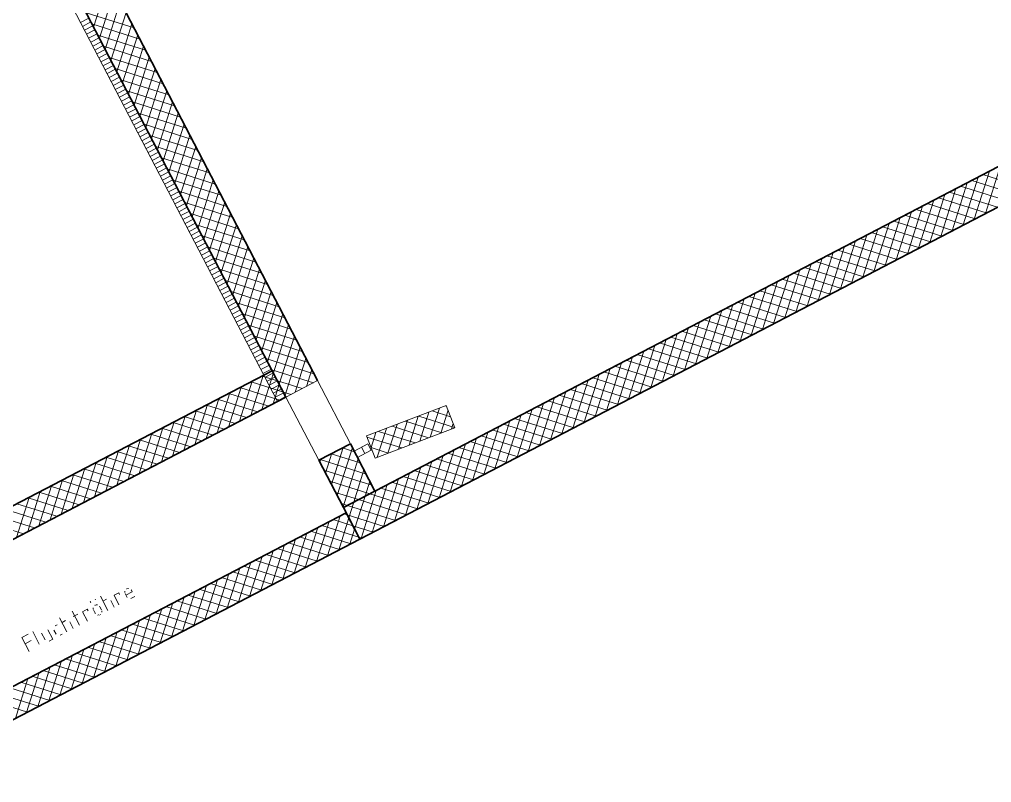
# Model space of a CAD drawing. Header units: metres. Extents: x 2740299.3 to 2740354.3, y 1267793.1 to 1267844.4.
# Drawn here: x 2740304.47 to 2740312.68, y 1267826.32 to 1267832.76 of the extents above; entities that cross this region are included whole.
import ezdxf

# ---------------------------------------------------------------- set-up
doc = ezdxf.new("R2010")
doc.units = ezdxf.units.M
doc.layers.add('grundriss', color=7, linetype='Continuous', true_color=0x000000)

msp = doc.modelspace()

# ---------------------------------------------------------------- linework, layer by layer
at = {"layer": 'grundriss', "color": 7, "linetype": 'Continuous', "lineweight": 18}
for p, q in [((2740304.5691, 1267833.5396), (2740306.653, 1267829.5346)), ((2740306.653, 1267829.5346), (2740306.724, 1267829.5715))]:
    msp.add_line(p, q, dxfattribs=at)
at = {"layer": 'grundriss', "color": 7, "linetype": 'Continuous', "lineweight": 35}
for p, q in [((2740306.9901, 1267829.71), (2740305.0447, 1267833.4488)), ((2740304.7785, 1267833.3104), (2740306.724, 1267829.5715)), ((2740315.1037, 1267832.7484), (2740307.2087, 1267828.64)), ((2740307.3472, 1267828.3739), (2740315.5083, 1267832.6208)), ((2740306.6086, 1267829.7933), (2740302.324, 1267827.5637)), ((2740306.6086, 1267829.7933), (2740306.724, 1267829.5715)), ((2740302.6612, 1267827.4573), (2740306.724, 1267829.5715)), ((2740307.001, 1267829.0392), (2740307.2671, 1267829.1777)), ((2740307.4748, 1267828.7785), (2740307.2671, 1267829.1777)), ((2740307.001, 1267829.0392), (2740307.2087, 1267828.64)), ((2740307.2087, 1267828.64), (2740307.4748, 1267828.7785)), ((2740307.2318, 1267828.5957), (2740299.4788, 1267824.561)), ((2740307.3472, 1267828.3739), (2740307.2087, 1267828.64)), ((2740307.2318, 1267828.5957), (2740307.3472, 1267828.3739)), ((2740299.8159, 1267824.4546), (2740307.3472, 1267828.3739))]:
    msp.add_line(p, q, dxfattribs=at)
at = {"layer": 'grundriss', "color": 18, "linetype": 'Continuous', "lineweight": 0, "true_color": 0x000000}
for p, q in [((2740305.1002, 1267832.6921), (2740305.2279, 1267833.0967)), ((2740305.1492, 1267832.598), (2740305.2768, 1267833.0026)), ((2740305.1981, 1267832.5039), (2740305.3258, 1267832.9086)), ((2740304.9893, 1267832.732), (2740305.0603, 1267832.7689)), ((2740305.0372, 1267832.8132), (2740305.4418, 1267832.6856)), ((2740305.2471, 1267832.4098), (2740305.3747, 1267832.8145)), ((2740305.0066, 1267832.6987), (2740305.0776, 1267832.7356)), ((2740305.0239, 1267832.6654), (2740305.0949, 1267832.7024)), ((2740305.0412, 1267832.6322), (2740305.1122, 1267832.6691)), ((2740305.0862, 1267832.7191), (2740305.4908, 1267832.5915)), ((2740305.2961, 1267832.3157), (2740305.4237, 1267832.7204)), ((2740305.0586, 1267832.5989), (2740305.1295, 1267832.6358)), ((2740305.0759, 1267832.5656), (2740305.1468, 1267832.6026)), ((2740305.1351, 1267832.625), (2740305.5397, 1267832.4974)), ((2740305.345, 1267832.2216), (2740305.4727, 1267832.6263)), ((2740305.0932, 1267832.5324), (2740305.1641, 1267832.5693)), ((2740305.1105, 1267832.4991), (2740305.1814, 1267832.536)), ((2740305.1278, 1267832.4658), (2740305.1988, 1267832.5028)), ((2740305.1841, 1267832.5309), (2740305.5887, 1267832.4033)), ((2740305.394, 1267832.1276), (2740305.5216, 1267832.5322)), ((2740305.1451, 1267832.4326), (2740305.2161, 1267832.4695)), ((2740305.1624, 1267832.3993), (2740305.2334, 1267832.4362)), ((2740305.233, 1267832.4368), (2740305.6376, 1267832.3092)), ((2740305.4429, 1267832.0335), (2740305.5706, 1267832.4381)), ((2740305.1797, 1267832.366), (2740305.2507, 1267832.403)), ((2740305.197, 1267832.3328), (2740305.268, 1267832.3697)), ((2740305.282, 1267832.3428), (2740305.6866, 1267832.2151)), ((2740305.4919, 1267831.9394), (2740305.6196, 1267832.344)), ((2740305.2143, 1267832.2995), (2740305.2853, 1267832.3364)), ((2740305.2316, 1267832.2662), (2740305.3026, 1267832.3032)), ((2740305.249, 1267832.233), (2740305.3199, 1267832.2699)), ((2740305.2663, 1267832.1997), (2740305.3372, 1267832.2366)), ((2740305.2836, 1267832.1664), (2740305.3545, 1267832.2034)), ((2740305.331, 1267832.2487), (2740305.7356, 1267832.121)), ((2740305.5409, 1267831.8453), (2740305.6685, 1267832.2499)), ((2740305.3009, 1267832.1332), (2740305.3719, 1267832.1701)), ((2740305.3182, 1267832.0999), (2740305.3892, 1267832.1368)), ((2740305.3355, 1267832.0666), (2740305.4065, 1267832.1036)), ((2740305.3799, 1267832.1546), (2740305.7845, 1267832.027)), ((2740305.5898, 1267831.7512), (2740305.7175, 1267832.1558)), ((2740305.3528, 1267832.0334), (2740305.4238, 1267832.0703)), ((2740305.3701, 1267832.0001), (2740305.4411, 1267832.037)), ((2740305.4289, 1267832.0605), (2740305.8335, 1267831.9329)), ((2740305.6388, 1267831.6571), (2740305.7664, 1267832.0617)), ((2740305.3874, 1267831.9668), (2740305.4584, 1267832.0038)), ((2740305.4047, 1267831.9336), (2740305.4757, 1267831.9705)), ((2740305.4221, 1267831.9003), (2740305.493, 1267831.9372)), ((2740305.4778, 1267831.9664), (2740305.8824, 1267831.8388)), ((2740305.6877, 1267831.563), (2740305.8154, 1267831.9676)), ((2740305.4394, 1267831.867), (2740305.5103, 1267831.904)), ((2740305.4567, 1267831.8338), (2740305.5276, 1267831.8707)), ((2740305.5268, 1267831.8723), (2740305.9314, 1267831.7447)), ((2740305.7367, 1267831.4689), (2740305.8644, 1267831.8735)), ((2740305.474, 1267831.8005), (2740305.5449, 1267831.8374)), ((2740305.4913, 1267831.7672), (2740305.5623, 1267831.8042)), ((2740305.5086, 1267831.734), (2740305.5796, 1267831.7709)), ((2740305.5758, 1267831.7782), (2740305.9803, 1267831.6506)), ((2740305.7857, 1267831.3748), (2740305.9133, 1267831.7794)), ((2740305.5259, 1267831.7007), (2740305.5969, 1267831.7376)), ((2740305.5432, 1267831.6674), (2740305.6142, 1267831.7044)), ((2740305.6247, 1267831.6841), (2740306.0293, 1267831.5565)), ((2740305.8346, 1267831.2807), (2740305.9623, 1267831.6853)), ((2740305.5605, 1267831.6342), (2740305.6315, 1267831.6711)), ((2740305.5778, 1267831.6009), (2740305.6488, 1267831.6378)), ((2740305.5951, 1267831.5676), (2740305.6661, 1267831.6046)), ((2740305.6125, 1267831.5344), (2740305.6834, 1267831.5713)), ((2740305.6298, 1267831.5011), (2740305.7007, 1267831.538)), ((2740305.6737, 1267831.5901), (2740306.0783, 1267831.4624)), ((2740305.8836, 1267831.1866), (2740306.0112, 1267831.5912)), ((2740312.6262, 1267831.121), (2740312.7539, 1267831.5256)), ((2740305.6471, 1267831.4678), (2740305.718, 1267831.5048)), ((2740305.6644, 1267831.4346), (2740305.7354, 1267831.4715)), ((2740305.6817, 1267831.4013), (2740305.7527, 1267831.4382)), ((2740305.7226, 1267831.496), (2740306.1272, 1267831.3683)), ((2740305.9326, 1267831.0925), (2740306.0602, 1267831.4971)), ((2740312.5321, 1267831.0721), (2740312.6598, 1267831.4767)), ((2740312.6051, 1267831.4482), (2740313.0097, 1267831.3206)), ((2740305.699, 1267831.368), (2740305.77, 1267831.405)), ((2740305.7163, 1267831.3348), (2740305.7873, 1267831.3717)), ((2740305.7716, 1267831.4019), (2740306.1762, 1267831.2743)), ((2740305.9815, 1267830.9984), (2740306.1092, 1267831.4031)), ((2740312.344, 1267830.9741), (2740312.4716, 1267831.3787)), ((2740312.438, 1267831.0231), (2740312.5657, 1267831.4277)), ((2740312.511, 1267831.3992), (2740312.9156, 1267831.2716)), ((2740305.7336, 1267831.3015), (2740305.8046, 1267831.3384)), ((2740305.7509, 1267831.2683), (2740305.8219, 1267831.3052)), ((2740305.7682, 1267831.235), (2740305.8392, 1267831.2719)), ((2740305.8205, 1267831.3078), (2740306.2251, 1267831.1802)), ((2740306.0305, 1267830.9043), (2740306.1581, 1267831.309)), ((2740312.1558, 1267830.8762), (2740312.2834, 1267831.2808)), ((2740312.2499, 1267830.9252), (2740312.3775, 1267831.3298)), ((2740312.3228, 1267831.3013), (2740312.7274, 1267831.1737)), ((2740312.4169, 1267831.3503), (2740312.8215, 1267831.2226)), ((2740305.7856, 1267831.2017), (2740305.8565, 1267831.2386)), ((2740305.8029, 1267831.1685), (2740305.8738, 1267831.2054)), ((2740305.8695, 1267831.2137), (2740306.2741, 1267831.0861)), ((2740306.0794, 1267830.8102), (2740306.2071, 1267831.2149)), ((2740312.0617, 1267830.8272), (2740312.1893, 1267831.2319)), ((2740312.1346, 1267831.2034), (2740312.5392, 1267831.0757)), ((2740312.2287, 1267831.2523), (2740312.6333, 1267831.1247)), ((2740305.8202, 1267831.1352), (2740305.8911, 1267831.1721)), ((2740305.8375, 1267831.1019), (2740305.9084, 1267831.1388)), ((2740305.9185, 1267831.1196), (2740306.323, 1267830.992)), ((2740306.1284, 1267830.7162), (2740306.256, 1267831.1208)), ((2740311.8735, 1267830.7293), (2740312.0012, 1267831.1339)), ((2740311.9676, 1267830.7783), (2740312.0952, 1267831.1829)), ((2740312.0405, 1267831.1544), (2740312.4451, 1267831.0268)), ((2740305.8548, 1267831.0687), (2740305.9258, 1267831.1056)), ((2740305.8721, 1267831.0354), (2740305.9431, 1267831.0723)), ((2740305.8894, 1267831.0021), (2740305.9604, 1267831.039)), ((2740305.9674, 1267831.0255), (2740306.372, 1267830.8979)), ((2740306.1774, 1267830.6221), (2740306.305, 1267831.0267)), ((2740311.6853, 1267830.6314), (2740311.813, 1267831.036)), ((2740311.7794, 1267830.6804), (2740311.9071, 1267831.085)), ((2740311.8523, 1267831.0565), (2740312.257, 1267830.9289)), ((2740311.9464, 1267831.1055), (2740312.351, 1267830.9778)), ((2740305.9067, 1267830.9689), (2740305.9777, 1267831.0058)), ((2740305.924, 1267830.9356), (2740305.995, 1267830.9725)), ((2740311.5912, 1267830.5824), (2740311.7189, 1267830.987)), ((2740311.6642, 1267830.9586), (2740312.0688, 1267830.8309)), ((2740311.7583, 1267831.0075), (2740312.1629, 1267830.8799)), ((2740305.9413, 1267830.9023), (2740306.0123, 1267830.9393)), ((2740305.9586, 1267830.8691), (2740306.0296, 1267830.906)), ((2740305.976, 1267830.8358), (2740306.0469, 1267830.8727)), ((2740306.0164, 1267830.9314), (2740306.421, 1267830.8038)), ((2740306.2263, 1267830.528), (2740306.354, 1267830.9326)), ((2740311.4031, 1267830.4845), (2740311.5307, 1267830.8891)), ((2740311.4972, 1267830.5335), (2740311.6248, 1267830.9381)), ((2740311.5701, 1267830.9096), (2740311.9747, 1267830.782)), ((2740305.9933, 1267830.8025), (2740306.0642, 1267830.8395)), ((2740306.0106, 1267830.7693), (2740306.0815, 1267830.8062)), ((2740306.0653, 1267830.8374), (2740306.4699, 1267830.7097)), ((2740306.2753, 1267830.4339), (2740306.4029, 1267830.8385)), ((2740311.2149, 1267830.3866), (2740311.3425, 1267830.7912)), ((2740311.309, 1267830.4356), (2740311.4366, 1267830.8402)), ((2740311.3819, 1267830.8117), (2740311.7865, 1267830.684)), ((2740311.476, 1267830.8606), (2740311.8806, 1267830.733)), ((2740306.0279, 1267830.736), (2740306.0989, 1267830.7729)), ((2740306.0452, 1267830.7027), (2740306.1162, 1267830.7397)), ((2740306.0625, 1267830.6695), (2740306.1335, 1267830.7064)), ((2740306.1143, 1267830.7433), (2740306.5189, 1267830.6156)), ((2740306.3242, 1267830.3398), (2740306.4519, 1267830.7444)), ((2740311.1208, 1267830.3376), (2740311.2484, 1267830.7422)), ((2740311.1937, 1267830.7138), (2740311.5983, 1267830.5861)), ((2740311.2878, 1267830.7627), (2740311.6924, 1267830.6351)), ((2740306.0798, 1267830.6362), (2740306.1508, 1267830.6731)), ((2740306.0971, 1267830.6029), (2740306.1681, 1267830.6399)), ((2740306.1632, 1267830.6492), (2740306.5678, 1267830.5215)), ((2740306.3732, 1267830.2457), (2740306.5008, 1267830.6503)), ((2740310.9326, 1267830.2397), (2740311.0603, 1267830.6443)), ((2740311.0055, 1267830.6158), (2740311.4102, 1267830.4882)), ((2740311.0267, 1267830.2887), (2740311.1544, 1267830.6933)), ((2740311.0996, 1267830.6648), (2740311.5042, 1267830.5372)), ((2740306.1144, 1267830.5697), (2740306.1854, 1267830.6066)), ((2740306.1317, 1267830.5364), (2740306.2027, 1267830.5733)), ((2740306.1491, 1267830.5031), (2740306.22, 1267830.5401)), ((2740306.2122, 1267830.5551), (2740306.6168, 1267830.4275)), ((2740306.4222, 1267830.1516), (2740306.5498, 1267830.5562)), ((2740310.7444, 1267830.1418), (2740310.8721, 1267830.5464)), ((2740310.8385, 1267830.1907), (2740310.9662, 1267830.5954)), ((2740310.9115, 1267830.5669), (2740311.3161, 1267830.4392)), ((2740306.1664, 1267830.4699), (2740306.2373, 1267830.5068)), ((2740306.1837, 1267830.4366), (2740306.2546, 1267830.4735)), ((2740306.2612, 1267830.461), (2740306.6658, 1267830.3334)), ((2740306.4711, 1267830.0575), (2740306.5988, 1267830.4621)), ((2740310.6504, 1267830.0928), (2740310.778, 1267830.4974)), ((2740310.7233, 1267830.469), (2740311.1279, 1267830.3413)), ((2740310.8174, 1267830.5179), (2740311.222, 1267830.3903)), ((2740306.201, 1267830.4033), (2740306.2719, 1267830.4403)), ((2740306.2183, 1267830.3701), (2740306.2893, 1267830.407)), ((2740306.2356, 1267830.3368), (2740306.3066, 1267830.3737)), ((2740310.4622, 1267829.9949), (2740310.5898, 1267830.3995)), ((2740310.5351, 1267830.371), (2740310.9397, 1267830.2434)), ((2740310.5563, 1267830.0439), (2740310.6839, 1267830.4485)), ((2740310.6292, 1267830.42), (2740311.0338, 1267830.2924)), ((2740306.2529, 1267830.3035), (2740306.3239, 1267830.3405)), ((2740306.2702, 1267830.2703), (2740306.3412, 1267830.3072)), ((2740306.3101, 1267830.3669), (2740306.7147, 1267830.2393)), ((2740306.5201, 1267829.9634), (2740306.6477, 1267830.368)), ((2740310.274, 1267829.897), (2740310.4016, 1267830.3016)), ((2740310.3681, 1267829.9459), (2740310.4957, 1267830.3505)), ((2740310.441, 1267830.3221), (2740310.8456, 1267830.1944)), ((2740306.2875, 1267830.237), (2740306.3585, 1267830.2739)), ((2740306.3048, 1267830.2037), (2740306.3758, 1267830.2407)), ((2740306.3221, 1267830.1705), (2740306.3931, 1267830.2074)), ((2740306.3591, 1267830.2728), (2740306.7637, 1267830.1452)), ((2740306.569, 1267829.8693), (2740306.6967, 1267830.2739)), ((2740310.1799, 1267829.848), (2740310.3076, 1267830.2526)), ((2740310.2528, 1267830.2241), (2740310.6574, 1267830.0965)), ((2740310.3469, 1267830.2731), (2740310.7515, 1267830.1455)), ((2740306.3395, 1267830.1372), (2740306.4104, 1267830.1741)), ((2740306.3568, 1267830.1039), (2740306.4277, 1267830.1409)), ((2740306.408, 1267830.1787), (2740306.8126, 1267830.0511)), ((2740306.618, 1267829.7752), (2740306.7456, 1267830.1798)), ((2740309.9917, 1267829.7501), (2740310.1194, 1267830.1547)), ((2740310.0647, 1267830.1262), (2740310.4693, 1267829.9986)), ((2740310.0858, 1267829.7991), (2740310.2135, 1267830.2037)), ((2740310.1587, 1267830.1752), (2740310.5634, 1267830.0475)), ((2740306.3741, 1267830.0707), (2740306.445, 1267830.1076)), ((2740306.3914, 1267830.0374), (2740306.4624, 1267830.0743)), ((2740306.4087, 1267830.0041), (2740306.4797, 1267830.0411)), ((2740306.457, 1267830.0847), (2740306.8616, 1267829.957)), ((2740306.667, 1267829.6811), (2740306.7946, 1267830.0857)), ((2740309.8036, 1267829.6522), (2740309.9312, 1267830.0568)), ((2740309.8976, 1267829.7011), (2740310.0253, 1267830.1057)), ((2740309.9706, 1267830.0773), (2740310.3752, 1267829.9496)), ((2740306.426, 1267829.9709), (2740306.497, 1267830.0078)), ((2740306.4433, 1267829.9376), (2740306.5143, 1267829.9745)), ((2740306.5059, 1267829.9906), (2740306.9105, 1267829.8629)), ((2740306.7159, 1267829.587), (2740306.8436, 1267829.9917)), ((2740309.6154, 1267829.5542), (2740309.743, 1267829.9589)), ((2740309.7095, 1267829.6032), (2740309.8371, 1267830.0078)), ((2740309.7824, 1267829.9793), (2740310.187, 1267829.8517)), ((2740309.8765, 1267830.0283), (2740310.2811, 1267829.9007)), ((2740306.4606, 1267829.9043), (2740306.5316, 1267829.9413)), ((2740306.4779, 1267829.8711), (2740306.5489, 1267829.908)), ((2740306.5549, 1267829.8965), (2740306.9595, 1267829.7688)), ((2740306.8026, 1267829.6124), (2740306.8925, 1267829.8976)), ((2740309.5213, 1267829.5053), (2740309.6489, 1267829.9099)), ((2740309.5942, 1267829.8814), (2740309.9988, 1267829.7538)), ((2740309.6883, 1267829.9304), (2740310.0929, 1267829.8027)), ((2740306.4952, 1267829.8378), (2740306.5662, 1267829.8747)), ((2740306.5126, 1267829.8045), (2740306.5835, 1267829.8415)), ((2740306.5299, 1267829.7713), (2740306.6008, 1267829.8082)), ((2740306.6039, 1267829.8024), (2740306.9549, 1267829.6916)), ((2740306.8966, 1267829.6613), (2740306.9415, 1267829.8035)), ((2740309.3331, 1267829.4074), (2740309.4608, 1267829.812)), ((2740309.4272, 1267829.4563), (2740309.5548, 1267829.8609)), ((2740309.5001, 1267829.8325), (2740309.9047, 1267829.7048)), ((2740306.4262, 1267829.4165), (2740306.5326, 1267829.7537)), ((2740306.5203, 1267829.4655), (2740306.618, 1267829.7752)), ((2740306.5236, 1267829.7491), (2740306.6528, 1267829.7083)), ((2740306.5472, 1267829.738), (2740306.6181, 1267829.7749)), ((2740306.5645, 1267829.7047), (2740306.6355, 1267829.7417)), ((2740309.1449, 1267829.3094), (2740309.2726, 1267829.714)), ((2740309.239, 1267829.3584), (2740309.3667, 1267829.763)), ((2740309.3119, 1267829.7345), (2740309.7165, 1267829.6069)), ((2740309.406, 1267829.7835), (2740309.8106, 1267829.6559)), ((2740306.238, 1267829.3186), (2740306.3444, 1267829.6558)), ((2740306.3321, 1267829.3676), (2740306.4385, 1267829.7047)), ((2740306.3355, 1267829.6511), (2740306.6726, 1267829.5448)), ((2740306.4296, 1267829.7001), (2740306.7018, 1267829.6142)), ((2740306.5818, 1267829.6715), (2740306.6528, 1267829.7084)), ((2740306.5991, 1267829.6382), (2740306.6701, 1267829.6751)), ((2740306.6144, 1267829.5144), (2740306.667, 1267829.6811)), ((2740306.6164, 1267829.6049), (2740306.6874, 1267829.6419)), ((2740306.6528, 1267829.7083), (2740306.8608, 1267829.6427)), ((2740309.0508, 1267829.2605), (2740309.1785, 1267829.6651)), ((2740309.1238, 1267829.6366), (2740309.5284, 1267829.509)), ((2740309.2179, 1267829.6856), (2740309.6225, 1267829.5579)), ((2740306.0498, 1267829.2207), (2740306.1562, 1267829.5579)), ((2740306.1439, 1267829.2696), (2740306.2503, 1267829.6068)), ((2740306.1473, 1267829.5532), (2740306.4845, 1267829.4468)), ((2740306.2414, 1267829.6022), (2740306.5786, 1267829.4958)), ((2740306.6337, 1267829.5717), (2740306.7047, 1267829.6086)), ((2740306.651, 1267829.5384), (2740306.722, 1267829.5753)), ((2740306.7018, 1267829.6142), (2740306.7667, 1267829.5937)), ((2740306.7085, 1267829.5634), (2740306.7159, 1267829.587)), ((2740308.8627, 1267829.1625), (2740308.9903, 1267829.5672)), ((2740308.9568, 1267829.2115), (2740309.0844, 1267829.6161)), ((2740309.0297, 1267829.5876), (2740309.4343, 1267829.46)), ((2740305.9558, 1267829.1717), (2740306.0621, 1267829.5089)), ((2740306.0532, 1267829.5042), (2740306.3904, 1267829.3979)), ((2740308.6745, 1267829.0646), (2740308.8021, 1267829.4692)), ((2740308.7686, 1267829.1136), (2740308.8962, 1267829.5182)), ((2740308.8415, 1267829.4897), (2740309.2461, 1267829.3621)), ((2740308.9356, 1267829.5387), (2740309.3402, 1267829.411)), ((2740305.7676, 1267829.0738), (2740305.8739, 1267829.411)), ((2740305.8617, 1267829.1228), (2740305.968, 1267829.4599)), ((2740305.865, 1267829.4063), (2740306.2022, 1267829.3)), ((2740305.9591, 1267829.4553), (2740306.2963, 1267829.3489)), ((2740308.5804, 1267829.0157), (2740308.708, 1267829.4203)), ((2740308.6533, 1267829.3918), (2740309.0579, 1267829.2642)), ((2740308.7474, 1267829.4408), (2740309.152, 1267829.3131)), ((2740305.5794, 1267828.9759), (2740305.6858, 1267829.313)), ((2740305.6735, 1267829.0248), (2740305.7799, 1267829.362)), ((2740305.6768, 1267829.3084), (2740306.014, 1267829.202)), ((2740305.7709, 1267829.3574), (2740306.1081, 1267829.251)), ((2740308.3922, 1267828.9177), (2740308.5199, 1267829.3223)), ((2740308.4863, 1267828.9667), (2740308.6139, 1267829.3713)), ((2740308.5592, 1267829.3428), (2740308.9638, 1267829.2152)), ((2740305.4853, 1267828.9269), (2740305.5917, 1267829.2641)), ((2740305.5828, 1267829.2594), (2740305.9199, 1267829.1531)), ((2740308.204, 1267828.8198), (2740308.3317, 1267829.2244)), ((2740308.2981, 1267828.8688), (2740308.4258, 1267829.2734)), ((2740308.3711, 1267829.2449), (2740308.7757, 1267829.1173)), ((2740308.4651, 1267829.2939), (2740308.8697, 1267829.1662)), ((2740305.2971, 1267828.829), (2740305.4035, 1267829.1662)), ((2740305.3912, 1267828.8779), (2740305.4976, 1267829.2151)), ((2740305.3946, 1267829.1615), (2740305.7318, 1267829.0551)), ((2740305.4887, 1267829.2105), (2740305.8258, 1267829.1041)), ((2740307.1076, 1267828.8343), (2740307.2059, 1267829.1459)), ((2740307.1566, 1267828.7402), (2740307.2842, 1267829.1448)), ((2740307.1996, 1267829.1426), (2740307.3022, 1267829.1102)), ((2740308.11, 1267828.7709), (2740308.2376, 1267829.1755)), ((2740308.1829, 1267829.147), (2740308.5875, 1267829.0193)), ((2740308.277, 1267829.1959), (2740308.6816, 1267829.0683)), ((2740305.109, 1267828.7311), (2740305.2153, 1267829.0682)), ((2740305.203, 1267828.78), (2740305.3094, 1267829.1172)), ((2740305.2064, 1267829.0636), (2740305.5436, 1267828.9572)), ((2740305.3005, 1267829.1126), (2740305.6377, 1267829.0062)), ((2740307.0586, 1267828.9284), (2740307.1118, 1267829.0969)), ((2740307.1055, 1267829.0936), (2740307.3512, 1267829.0161)), ((2740307.9218, 1267828.6729), (2740308.0494, 1267829.0775)), ((2740308.0159, 1267828.7219), (2740308.1435, 1267829.1265)), ((2740308.0888, 1267829.098), (2740308.4934, 1267828.9704)), ((2740305.0149, 1267828.6821), (2740305.1212, 1267829.0193)), ((2740305.1123, 1267829.0146), (2740305.4495, 1267828.9083)), ((2740307.0097, 1267829.0225), (2740307.0177, 1267829.048)), ((2740307.0114, 1267829.0447), (2740307.4001, 1267828.9221)), ((2740307.2055, 1267828.6461), (2740307.3332, 1267829.0507)), ((2740307.7336, 1267828.575), (2740307.8612, 1267828.9796)), ((2740307.8277, 1267828.624), (2740307.9553, 1267829.0286)), ((2740307.9006, 1267829.0001), (2740308.3052, 1267828.8725)), ((2740307.9947, 1267829.0491), (2740308.3993, 1267828.9214)), ((2740304.8267, 1267828.5842), (2740304.9331, 1267828.9213)), ((2740304.9208, 1267828.6331), (2740305.0271, 1267828.9703)), ((2740304.9241, 1267828.9167), (2740305.2613, 1267828.8103)), ((2740305.0182, 1267828.9657), (2740305.3554, 1267828.8593)), ((2740307.0445, 1267828.9556), (2740307.4491, 1267828.828)), ((2740307.2967, 1267828.6858), (2740307.3821, 1267828.9566)), ((2740307.6395, 1267828.526), (2740307.7671, 1267828.9307)), ((2740307.7124, 1267828.9022), (2740308.117, 1267828.7745)), ((2740307.8065, 1267828.9511), (2740308.2111, 1267828.8235)), ((2740304.6385, 1267828.4862), (2740304.7449, 1267828.8234)), ((2740304.7326, 1267828.5352), (2740304.839, 1267828.8724)), ((2740304.736, 1267828.8188), (2740305.0731, 1267828.7124)), ((2740304.83, 1267828.8677), (2740305.1672, 1267828.7614)), ((2740307.0934, 1267828.8615), (2740307.4302, 1267828.7553)), ((2740307.3908, 1267828.7348), (2740307.4311, 1267828.8625)), ((2740307.4513, 1267828.4281), (2740307.579, 1267828.8327)), ((2740307.5454, 1267828.4771), (2740307.6731, 1267828.8817)), ((2740307.6183, 1267828.8532), (2740308.0229, 1267828.7256)), ((2740304.5444, 1267828.4373), (2740304.6508, 1267828.7745)), ((2740304.6419, 1267828.7698), (2740304.979, 1267828.6635)), ((2740307.1424, 1267828.7674), (2740307.3361, 1267828.7063)), ((2740307.3034, 1267828.4579), (2740307.3908, 1267828.7348)), ((2740307.3572, 1267828.3792), (2740307.4849, 1267828.7838)), ((2740307.4302, 1267828.7553), (2740307.8348, 1267828.6277)), ((2740307.5242, 1267828.8043), (2740307.9289, 1267828.6766)), ((2740304.4503, 1267828.3883), (2740304.5567, 1267828.7255)), ((2740304.4537, 1267828.6719), (2740304.7909, 1267828.5655)), ((2740304.5478, 1267828.7209), (2740304.8849, 1267828.6145)), ((2740307.1913, 1267828.6733), (2740307.242, 1267828.6574)), ((2740307.242, 1267828.6574), (2740307.6466, 1267828.5297)), ((2740307.2545, 1267828.552), (2740307.2967, 1267828.6858)), ((2740307.3361, 1267828.7063), (2740307.7407, 1267828.5787)), ((2740304.2655, 1267828.574), (2740304.6027, 1267828.4676)), ((2740304.3596, 1267828.6229), (2740304.6968, 1267828.5166)), ((2740307.075, 1267828.2323), (2740307.1813, 1267828.5694)), ((2740307.2153, 1267828.5871), (2740307.2403, 1267828.5793)), ((2740307.2403, 1267828.5793), (2740307.5525, 1267828.4808)), ((2740304.1714, 1267828.525), (2740304.5086, 1267828.4186)), ((2740306.9809, 1267828.1833), (2740307.0873, 1267828.5205)), ((2740307.0272, 1267828.4892), (2740307.3382, 1267828.3911)), ((2740307.1212, 1267828.5382), (2740307.2893, 1267828.4852)), ((2740307.1691, 1267828.2812), (2740307.2545, 1267828.552)), ((2740307.2893, 1267828.4852), (2740307.4584, 1267828.4318)), ((2740306.7927, 1267828.0854), (2740306.8991, 1267828.4226)), ((2740306.8868, 1267828.1343), (2740306.9932, 1267828.4715)), ((2740306.9331, 1267828.4402), (2740307.2702, 1267828.3339)), ((2740307.2632, 1267828.3302), (2740307.3034, 1267828.4579)), ((2740306.6045, 1267827.9874), (2740306.7109, 1267828.3246)), ((2740306.6986, 1267828.0364), (2740306.805, 1267828.3736)), ((2740306.7449, 1267828.3423), (2740307.0821, 1267828.236)), ((2740306.839, 1267828.3913), (2740307.1762, 1267828.2849)), ((2740307.3382, 1267828.3911), (2740307.3643, 1267828.3828)), ((2740306.5104, 1267827.9385), (2740306.6168, 1267828.2757)), ((2740306.5567, 1267828.2444), (2740306.8939, 1267828.138)), ((2740306.6508, 1267828.2934), (2740306.988, 1267828.187)), ((2740306.3223, 1267827.8405), (2740306.4286, 1267828.1777)), ((2740306.4163, 1267827.8895), (2740306.5227, 1267828.2267)), ((2740306.4626, 1267828.1954), (2740306.7998, 1267828.0891)), ((2740306.1341, 1267827.7426), (2740306.2404, 1267828.0798)), ((2740306.2282, 1267827.7916), (2740306.3345, 1267828.1288)), ((2740306.2745, 1267828.0975), (2740306.6116, 1267827.9911)), ((2740306.3686, 1267828.1465), (2740306.7057, 1267828.0401)), ((2740306.04, 1267827.6936), (2740306.1463, 1267828.0308)), ((2740306.0863, 1267827.9996), (2740306.4235, 1267827.8932)), ((2740306.1804, 1267828.0485), (2740306.5176, 1267827.9422)), ((2740305.8518, 1267827.5957), (2740305.9582, 1267827.9329)), ((2740305.9459, 1267827.6447), (2740306.0523, 1267827.9819)), ((2740305.9922, 1267827.9506), (2740306.3294, 1267827.8443)), ((2740305.6636, 1267827.4978), (2740305.77, 1267827.835)), ((2740305.7577, 1267827.5468), (2740305.8641, 1267827.8839)), ((2740305.804, 1267827.8527), (2740306.1412, 1267827.7463)), ((2740305.8981, 1267827.9017), (2740306.2353, 1267827.7953)), ((2740305.5695, 1267827.4488), (2740305.6759, 1267827.786)), ((2740305.6159, 1267827.7548), (2740305.953, 1267827.6484)), ((2740305.71, 1267827.8037), (2740306.0471, 1267827.6974)), ((2740305.3813, 1267827.3509), (2740305.4877, 1267827.6881)), ((2740305.4754, 1267827.3999), (2740305.5818, 1267827.737)), ((2740305.5218, 1267827.7058), (2740305.859, 1267827.5994)), ((2740305.1932, 1267827.253), (2740305.2995, 1267827.5901)), ((2740305.2873, 1267827.3019), (2740305.3936, 1267827.6391)), ((2740305.3336, 1267827.6079), (2740305.6708, 1267827.5015)), ((2740305.4277, 1267827.6568), (2740305.7649, 1267827.5505)), ((2740305.0991, 1267827.204), (2740305.2054, 1267827.5412)), ((2740305.1454, 1267827.51), (2740305.4826, 1267827.4036)), ((2740305.2395, 1267827.5589), (2740305.5767, 1267827.4526)), ((2740304.9109, 1267827.1061), (2740305.0173, 1267827.4432)), ((2740305.005, 1267827.155), (2740305.1114, 1267827.4922)), ((2740305.0514, 1267827.461), (2740305.3885, 1267827.3546)), ((2740304.7227, 1267827.0081), (2740304.8291, 1267827.3453)), ((2740304.8168, 1267827.0571), (2740304.9232, 1267827.3943)), ((2740304.8632, 1267827.3631), (2740305.2004, 1267827.2567)), ((2740304.9573, 1267827.412), (2740305.2944, 1267827.3057)), ((2740304.6286, 1267826.9592), (2740304.735, 1267827.2963)), ((2740304.675, 1267827.2651), (2740305.0122, 1267827.1588)), ((2740304.7691, 1267827.3141), (2740305.1063, 1267827.2077)), ((2740304.4404, 1267826.8612), (2740304.5468, 1267827.1984)), ((2740304.5345, 1267826.9102), (2740304.6409, 1267827.2474)), ((2740304.5809, 1267827.2162), (2740304.9181, 1267827.1098)), ((2740304.3928, 1267827.1182), (2740304.7299, 1267827.0119)), ((2740304.4868, 1267827.1672), (2740304.824, 1267827.0608)), ((2740304.2046, 1267827.0203), (2740304.5418, 1267826.914)), ((2740304.2987, 1267827.0693), (2740304.6358, 1267826.9629))]:
    msp.add_line(p, q, dxfattribs=at)
at = {"layer": 'grundriss', "color": 7, "linetype": 'Continuous', "lineweight": 13}
for p, q in [((2740306.9901, 1267829.71), (2740306.724, 1267829.5715)), ((2740306.9901, 1267829.71), (2740307.2671, 1267829.1777)), ((2740306.724, 1267829.5715), (2740307.001, 1267829.0392)), ((2740307.4041, 1267829.2431), (2740308.0768, 1267829.4999)), ((2740307.9415, 1267829.2342), (2740308.0183, 1267829.4776)), ((2740308.0698, 1267829.4972), (2740308.0789, 1267829.4944)), ((2740308.0768, 1267829.4999), (2740308.1481, 1267829.313)), ((2740307.7627, 1267829.1659), (2740307.8395, 1267829.4093)), ((2740307.8442, 1267829.4111), (2740308.1472, 1267829.3155)), ((2740307.8521, 1267829.2), (2740307.9289, 1267829.4434)), ((2740307.957, 1267829.4542), (2740308.113, 1267829.405)), ((2740308.031, 1267829.2683), (2740308.0917, 1267829.4608)), ((2740308.1481, 1267829.313), (2740307.4755, 1267829.0563)), ((2740307.4945, 1267829.0635), (2740307.5713, 1267829.3069)), ((2740307.5839, 1267829.0977), (2740307.6607, 1267829.341)), ((2740307.6186, 1267829.325), (2740307.9257, 1267829.2281)), ((2740307.6733, 1267829.1318), (2740307.7501, 1267829.3752)), ((2740307.7314, 1267829.368), (2740308.0385, 1267829.2712)), ((2740308.1204, 1267829.3024), (2740308.1347, 1267829.348)), ((2740307.4755, 1267829.0563), (2740307.4041, 1267829.2431)), ((2740307.4075, 1267829.2343), (2740307.7001, 1267829.142)), ((2740307.4416, 1267829.145), (2740307.4819, 1267829.2728)), ((2740307.5058, 1267829.2819), (2740307.8129, 1267829.1851)), ((2740307.2999, 1267829.1159), (2740307.4152, 1267829.1759)), ((2740307.362, 1267829.1482), (2740307.3897, 1267829.095)), ((2740307.4152, 1267829.1759), (2740307.4429, 1267829.1227)), ((2740307.4416, 1267829.1449), (2740307.5873, 1267829.0989)), ((2740307.3276, 1267829.0626), (2740307.2999, 1267829.1159)), ((2740307.4429, 1267829.1227), (2740307.3276, 1267829.0626))]:
    msp.add_line(p, q, dxfattribs=at)
at = {"layer": 'grundriss', "color": 7, "lineweight": 0}
for p, q in [((2740305.2727, 1267827.8992), (2740305.3126, 1267827.9202)), ((2740305.3126, 1267827.9202), (2740305.3196, 1267827.9067)), ((2740305.363, 1267827.9294), (2740305.3635, 1267827.9334)), ((2740305.3637, 1267827.9217), (2740305.363, 1267827.9257)), ((2740305.3837, 1267827.881), (2740305.3665, 1267827.9142)), ((2740305.4266, 1267827.9287), (2740305.3732, 1267827.901)), ((2740305.3757, 1267827.9526), (2740305.3792, 1267827.9546)), ((2740305.3864, 1267827.9574), (2740305.3904, 1267827.9581)), ((2740305.3942, 1267827.9581), (2740305.3982, 1267827.9576)), ((2740305.4174, 1267827.9454), (2740305.4194, 1267827.9419)), ((2740305.4196, 1267827.9419), (2740305.4266, 1267827.9287)), ((2740305.0761, 1267827.8391), (2740305.0726, 1267827.8458)), ((2740305.1125, 1267827.8665), (2740305.116, 1267827.8598)), ((2740305.2213, 1267827.771), (2740305.1589, 1267827.8907)), ((2740305.1796, 1267827.8508), (2740305.2096, 1267827.8663)), ((2740305.245, 1267827.8553), (2740305.2744, 1267827.7987)), ((2740305.3143, 1267827.8194), (2740305.2727, 1267827.8992)), ((2740305.4473, 1267827.8887), (2740305.4141, 1267827.8713)), ((2740304.9818, 1267827.6463), (2740304.9197, 1267827.766)), ((2740305.007, 1267827.7608), (2740305.0466, 1267827.7817)), ((2740305.0484, 1267827.6809), (2740305.007, 1267827.7608)), ((2740305.0466, 1267827.7817), (2740305.0536, 1267827.7682)), ((2740305.097, 1267827.791), (2740305.0975, 1267827.7949)), ((2740305.0978, 1267827.7832), (2740305.097, 1267827.7872)), ((2740305.1143, 1267827.749), (2740305.1005, 1267827.7757)), ((2740305.1098, 1267827.8142), (2740305.1133, 1267827.8161)), ((2740305.1165, 1267827.7458), (2740305.1145, 1267827.7493)), ((2740305.1205, 1267827.8189), (2740305.1245, 1267827.8196)), ((2740305.1282, 1267827.8196), (2740305.1322, 1267827.8191)), ((2740305.1514, 1267827.8069), (2740305.1534, 1267827.8034)), ((2740305.1537, 1267827.8034), (2740305.1674, 1267827.7767)), ((2740305.1701, 1267827.7695), (2740305.1709, 1267827.7655)), ((2740305.1709, 1267827.7618), (2740305.1704, 1267827.7578)), ((2740304.8755, 1267827.5909), (2740304.8131, 1267827.7106)), ((2740304.8341, 1267827.6707), (2740304.864, 1267827.6864)), ((2740304.8992, 1267827.6752), (2740304.9286, 1267827.6186)), ((2740304.9272, 1267827.7194), (2740304.9671, 1267827.7401)), ((2740305.1397, 1267827.7331), (2740305.1357, 1267827.7336)), ((2740305.1474, 1267827.7338), (2740305.1434, 1267827.7331)), ((2740305.1582, 1267827.7386), (2740305.1547, 1267827.7366)), ((2740304.6425, 1267827.4866), (2740304.5871, 1267827.5931)), ((2740304.6612, 1267827.5809), (2740304.6906, 1267827.5243)), ((2740304.7558, 1267827.5288), (2740304.7143, 1267827.6086)), ((2740304.7837, 1267827.5727), (2740304.7662, 1267827.6061)), ((2740304.7775, 1267827.6415), (2740304.7942, 1267827.65)), ((2740304.4941, 1267827.5445), (2740304.5472, 1267827.5722)), ((2740304.5564, 1267827.4247), (2740304.4941, 1267827.5445)), ((2740304.5218, 1267827.4913), (2740304.5749, 1267827.519)), ((2740304.7258, 1267827.513), (2740304.7558, 1267827.5288)), ((2740304.8356, 1267827.5702), (2740304.8191, 1267827.5617))]:
    msp.add_line(p, q, dxfattribs=at)

doc.saveas('drawing.dxf')
